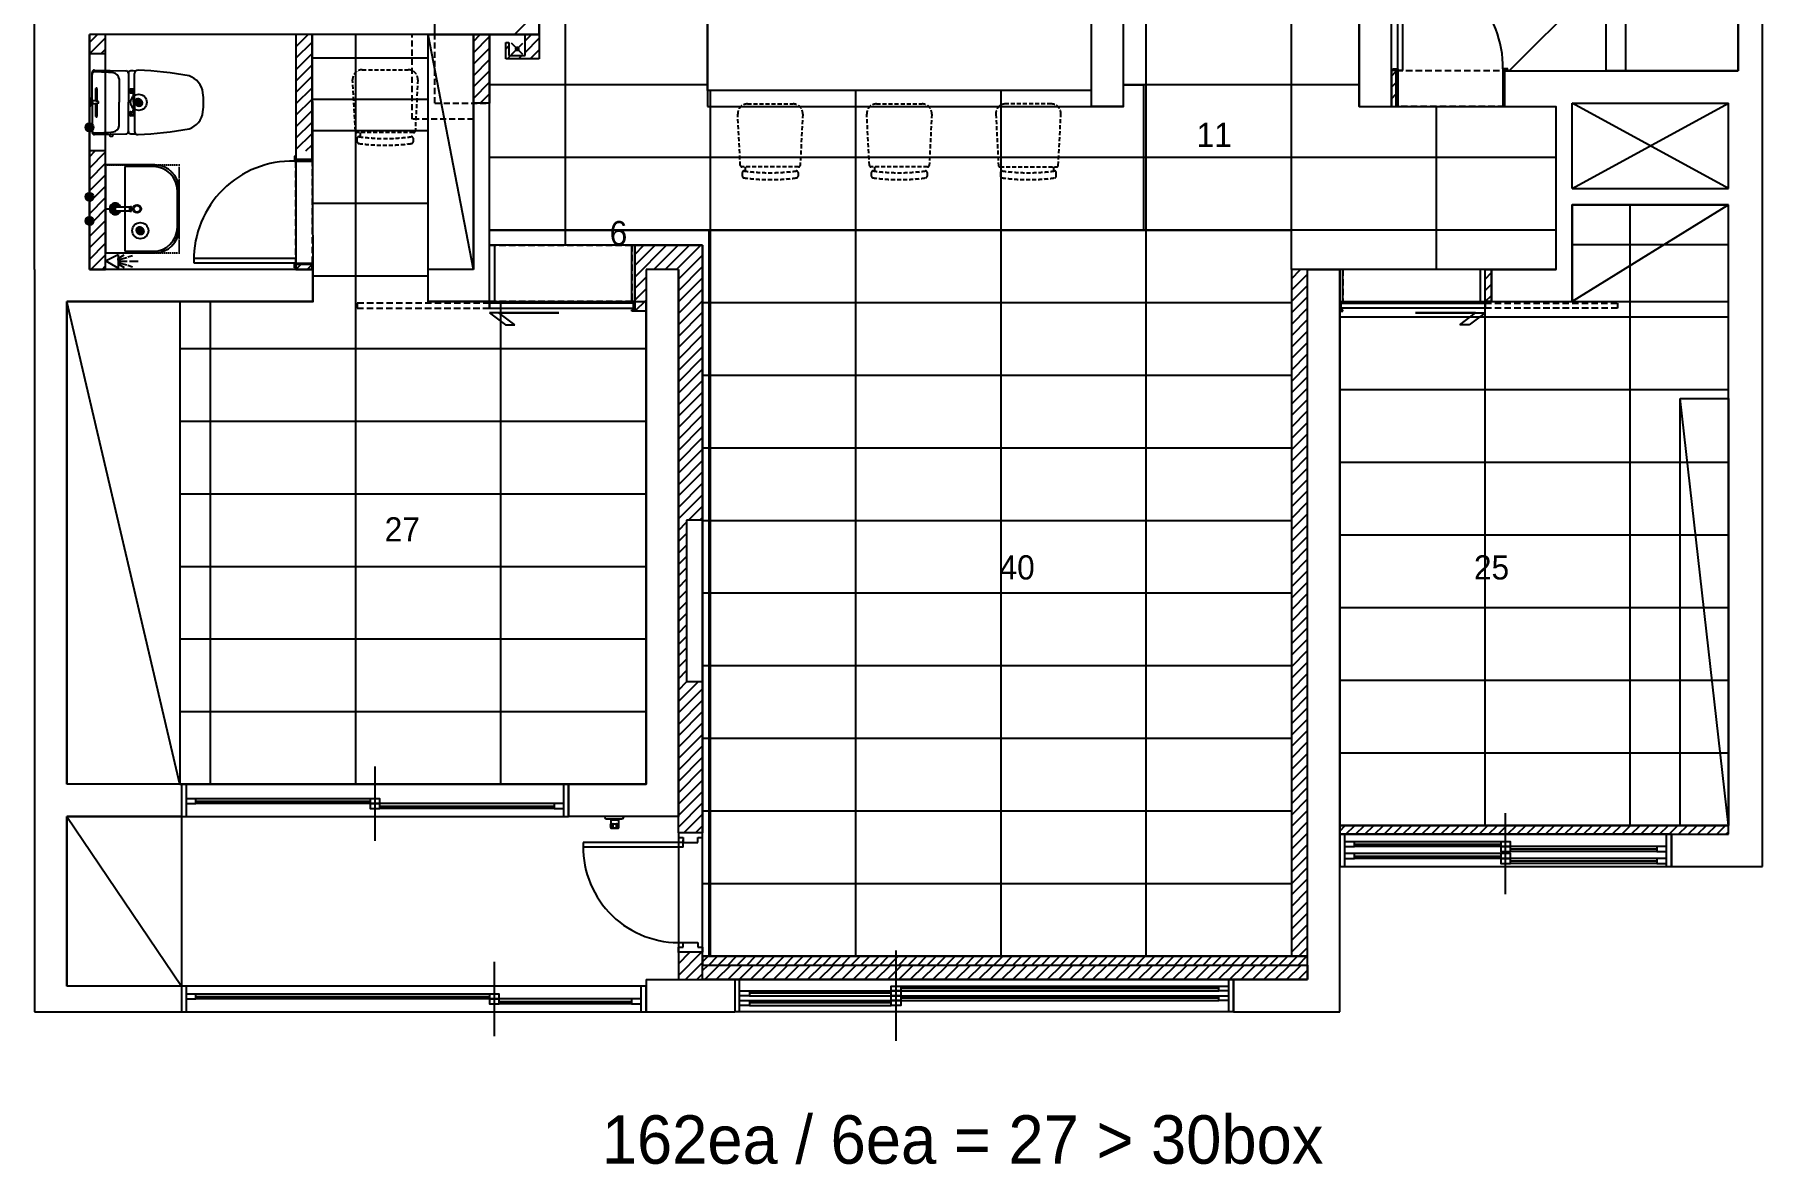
# Model space of a CAD drawing. Header units: inches. Extents: x 4374 to 164780, y 597 to 50243.
# Drawn here: x 112306 to 123016, y 19922 to 26922 of the extents above; entities that cross this region are included whole.
import ezdxf
from ezdxf.enums import TextEntityAlignment as Align

# ---------------------------------------------------------------- set-up
doc = ezdxf.new("R2010")
doc.units = ezdxf.units.IN
doc.header["$LTSCALE"] = 50
doc.header["$MEASUREMENT"] = 0
for name, pattern in [('DASHED', [0.75, 0.5, -0.25]), ('DH-HID2', [1.2, 0.8, -0.4]), ('DOT', [0.25, 0, -0.25]), ('HIDDEN', [0.375, 0.25, -0.125])]:
    doc.linetypes.add(name, pattern=pattern)
for name, color, linetype in [('03-WAL NEW', 3, 'Continuous'), ('04_FUR', 6, 'Continuous'), ('06-FUR', 6, 'Continuous'), ('06-LIGHT', 4, 'Continuous'), ('3.기호.계단선', 30, 'Continuous'), ('_LIBR', 4, 'Continuous'), ('BATH', 4, 'Continuous'), ('CO-BATH', 6, 'Continuous'), ('CO-DOOR', 8, 'Continuous'), ('fin', 5, 'Continuous'), ('FUR', 8, 'DASHED'), ('HL', 6, 'HIDDEN'), ('Layer 1', 7, 'Continuous'), ('도면층2', 2, 'Continuous'), ('도면층4', 4, 'Continuous'), ('도면층5', 5, 'Continuous'), ('도면층8', 8, 'Continuous'), ('욕실설비', 3, 'Continuous')]:
    doc.layers.add(name, color=color, linetype=linetype)
doc.styles.add('코레일둥고', font='Korail_Round_Gothic_Medium.ttf')

# ---------------------------------------------------------------- blocks, each defined once
blk = doc.blocks.new('GSTERT')
h = blk.add_hatch()
h.set_pattern_fill('ANSI31', color=8)
h.set_pattern_definition([(45, (-14224.0859, -25740.54319), (-0.08838834765, 0.08838834765), [])])
edge = h.paths.add_edge_path()
edge.add_arc((-45763, -17578), 25, 0, 360)
h = blk.add_hatch()
h.set_pattern_fill('ANSI31', color=8)
h.set_pattern_definition([(45, (-14529.0859, -25895.54319), (-0.08838834765, 0.08838834765), [])])
edge = h.paths.add_edge_path()
edge.add_arc((-46068, -17733), 25, 0, 360)
h = blk.add_hatch()
h.set_pattern_fill('ANSI31', color=8)
h.set_pattern_definition([(45, (-14529.0859, -26325.54319), (-0.08838834765, 0.08838834765), [])])
edge = h.paths.add_edge_path()
edge.add_arc((-46068, -18163), 25, 0, 360)
h = blk.add_hatch()
h.set_pattern_fill('ANSI31', color=8)
h.set_pattern_definition([(45, (-14529.0859, -26475.54319), (-0.08838834765, 0.08838834765), [])])
edge = h.paths.add_edge_path()
edge.add_arc((-46068, -18313), 25, 0, 360)
h = blk.add_hatch()
h.set_pattern_fill('ANSI31', color=8)
h.set_pattern_definition([(45, (-14214.0859, -26535.54319), (-0.08838834765, 0.08838834765), [])])
edge = h.paths.add_edge_path()
edge.add_arc((-45753, -18373), 25, 0, 360)
at = {"layer": '06-LIGHT'}
h = blk.add_hatch(color=8, dxfattribs=at)
h.dxf.hatch_style = 1
edge = h.paths.add_edge_path()
edge.add_arc((-43417, -17247), 15.6, 315, 675)
at = {"color": 8, "linetype": 'Continuous'}
for p, q in [((-43382, -17282), (-43452, -17211)), ((-43452, -17282), (-43382, -17211))]:
    blk.add_line(p, q, dxfattribs=at)
at = {"color": 8}
blk.add_line((-45968, -18238), (-45903, -18238), dxfattribs=at)
for centre, radius in [((-45763, -17578), 50), ((-46068, -17733), 25), ((-46068, -18163), 25), ((-46068, -18313), 25), ((-45753, -18373), 50)]:
    blk.add_circle(centre, radius, dxfattribs=at)
at = {"layer": '03-WAL NEW', "color": 8}
for p, q in [((-36668, -17383), (-36668, -15973)), ((-36548, -15973), (-36548, -17383)), ((-35848, -15973), (-35848, -17383)), ((-36668, -16783), (-37268, -17383)), ((-43928, -17158), (-43928, -16953)), ((-43280, -16953), (-43280, -17158)), ((-45968, -17158), (-46068, -17158)), ((-46068, -17158), (-46068, -18613)), ((-45968, -18613), (-45968, -17158)), ((-44788, -17158), (-44788, -17933)), ((-44688, -17158), (-44788, -17158)), ((-44688, -17933), (-44688, -17158)), ((-43280, -17158), (-43928, -17158)), ((-43688, -17583), (-43688, -17158)), ((-43688, -17158), (-43588, -17158)), ((-43588, -17158), (-43588, -17583)), ((-43488, -17308), (-43488, -17208)), ((-43488, -17208), (-43468, -17208)), ((-43468, -17208), (-43468, -17288)), ((-43368, -17288), (-43368, -17158)), ((-43368, -17158), (-43280, -17158)), ((-43280, -17158), (-43280, -17308)), ((-45968, -17278), (-46068, -17278)), ((-43280, -17308), (-43488, -17308)), ((-43468, -17288), (-43368, -17288)), ((-37968, -17380), (-37998, -17380)), ((-37998, -17380), (-37998, -17603)), ((-37968, -17603), (-37968, -17380)), ((-35848, -17383), (-36668, -17383)), ((-43588, -17583), (-43688, -17583)), ((-37998, -17603), (-37968, -17603)), ((-45968, -17878), (-46068, -17878)), ((-44788, -17933), (-44688, -17933)), ((-42688, -18873), (-42688, -18463)), ((-42688, -18463), (-42268, -18463)), ((-42268, -18463), (-42268, -22103)), ((-46068, -18613), (-45968, -18613)), ((-44688, -18583), (-44788, -18583)), ((-44788, -18583), (-44788, -18613)), ((-44788, -18613), (-44688, -18613)), ((-44688, -18613), (-44688, -18583)), ((-42418, -18613), (-42618, -18613)), ((-42618, -18613), (-42618, -18873)), ((-42418, -22103), (-42418, -18613)), ((-38518, -18613), (-38618, -18613)), ((-38618, -18613), (-38618, -22868)), ((-38518, -22868), (-38518, -18613)), ((-37418, -18613), (-37378, -18613)), ((-37418, -18813), (-37418, -18613)), ((-37378, -18613), (-37378, -18813)), ((-37378, -18813), (-37418, -18813)), ((-42618, -18873), (-42688, -18873)), ((-42268, -20166), (-42368, -20166)), ((-42368, -20166), (-42368, -21166)), ((-42268, -21166), (-42268, -20166)), ((-42368, -21166), (-42268, -21166)), ((-35908, -22058), (-38318, -22058)), ((-38318, -22058), (-38318, -22113)), ((-35908, -22113), (-35908, -22058)), ((-42268, -22103), (-42418, -22103)), ((-38318, -22113), (-35908, -22113)), ((-42268, -22843), (-42418, -22843)), ((-42418, -22843), (-42418, -23013)), ((-42268, -23013), (-42268, -22843)), ((-38518, -22868), (-42268, -22868)), ((-42268, -22868), (-42268, -22923)), ((-38618, -22868), (-38518, -22868)), ((-38518, -22923), (-38518, -22868)), ((-42418, -23013), (-42268, -23013)), ((-42268, -22923), (-38518, -22923)), ((-42268, -22923), (-38518, -22923)), ((-42268, -23013), (-42268, -22923)), ((-38518, -23013), (-42268, -23013)), ((-38518, -22923), (-38518, -23013))]:
    blk.add_line(p, q, dxfattribs=at)
at = {"layer": '03-WAL NEW', "color": 8, "linetype": 'Continuous'}
for p, q in [((-43434, -17158), (-43280, -17005)), ((-46068, -17207), (-46019, -17158)), ((-46068, -17278), (-45968, -17178)), ((-44788, -17163), (-44783, -17158)), ((-44788, -17234), (-44713, -17158)), ((-44788, -17305), (-44688, -17205)), ((-43688, -17201), (-43646, -17158)), ((-43688, -17271), (-43588, -17171)), ((-43688, -17342), (-43588, -17242)), ((-43488, -17248), (-43468, -17228)), ((-43368, -17198), (-43328, -17158)), ((-43368, -17269), (-43280, -17181)), ((-45998, -17278), (-45968, -17249)), ((-44788, -17376), (-44688, -17276)), ((-44788, -17446), (-44688, -17346)), ((-43688, -17413), (-43588, -17313)), ((-43478, -17308), (-43458, -17288)), ((-43408, -17308), (-43388, -17288)), ((-43337, -17308), (-43280, -17252)), ((-44788, -17517), (-44688, -17417)), ((-43688, -17483), (-43588, -17383)), ((-43688, -17554), (-43588, -17454)), ((-37998, -17415), (-37968, -17385)), ((-37998, -17485), (-37968, -17455)), ((-44788, -17588), (-44688, -17488)), ((-44788, -17658), (-44688, -17558)), ((-43647, -17583), (-43588, -17525)), ((-37998, -17556), (-37968, -17526)), ((-44788, -17729), (-44688, -17629)), ((-37975, -17603), (-37968, -17597)), ((-44788, -17800), (-44688, -17700)), ((-44788, -17871), (-44688, -17771)), ((-46068, -17915), (-46032, -17878)), ((-46068, -17985), (-45968, -17885)), ((-44726, -17878), (-44688, -17841)), ((-46068, -18056), (-45968, -17956)), ((-46068, -18127), (-45968, -18027)), ((-46047, -18176), (-45968, -18097)), ((-46068, -18268), (-45968, -18168)), ((-46068, -18197), (-46056, -18185)), ((-46068, -18410), (-45968, -18310)), ((-46043, -18314), (-45968, -18239)), ((-46068, -18339), (-46068, -18338)), ((-46068, -18480), (-45968, -18380)), ((-46068, -18551), (-45968, -18451)), ((-46060, -18613), (-45968, -18522)), ((-42688, -18520), (-42632, -18463)), ((-42688, -18590), (-42561, -18463)), ((-42688, -18661), (-42491, -18463)), ((-42570, -18613), (-42420, -18463)), ((-42499, -18613), (-42349, -18463)), ((-42429, -18613), (-42279, -18463)), ((-42418, -18674), (-42268, -18524)), ((-45989, -18613), (-45968, -18592)), ((-44788, -18613), (-44759, -18583)), ((-44718, -18613), (-44688, -18583)), ((-42418, -18745), (-42268, -18595)), ((-38618, -18671), (-38561, -18613)), ((-37418, -18673), (-37378, -18633)), ((-42688, -18732), (-42618, -18662)), ((-42688, -18803), (-42618, -18733)), ((-42418, -18815), (-42268, -18665)), ((-42418, -18886), (-42268, -18736)), ((-38618, -18742), (-38518, -18642)), ((-38618, -18812), (-38518, -18712)), ((-37418, -18744), (-37378, -18704)), ((-42688, -18873), (-42618, -18803)), ((-42418, -18957), (-42268, -18807)), ((-38618, -18883), (-38518, -18783)), ((-37417, -18813), (-37378, -18774)), ((-42418, -19028), (-42268, -18878)), ((-42418, -19098), (-42268, -18948)), ((-38618, -18954), (-38518, -18854)), ((-38618, -19024), (-38518, -18924)), ((-42418, -19169), (-42268, -19019)), ((-38618, -19095), (-38518, -18995)), ((-42418, -19240), (-42268, -19090)), ((-42418, -19310), (-42268, -19160)), ((-38618, -19166), (-38518, -19066)), ((-38618, -19237), (-38518, -19137)), ((-42418, -19381), (-42268, -19231)), ((-38618, -19307), (-38518, -19207)), ((-42418, -19452), (-42268, -19302)), ((-42418, -19523), (-42268, -19373)), ((-38618, -19378), (-38518, -19278)), ((-38618, -19449), (-38518, -19349)), ((-42418, -19593), (-42268, -19443)), ((-38618, -19519), (-38518, -19419)), ((-38618, -19590), (-38518, -19490)), ((-42418, -19664), (-42268, -19514)), ((-42418, -19735), (-42268, -19585)), ((-38618, -19661), (-38518, -19561)), ((-42418, -19805), (-42268, -19655)), ((-38618, -19732), (-38518, -19632)), ((-38618, -19802), (-38518, -19702)), ((-42418, -19876), (-42268, -19726)), ((-42418, -19947), (-42268, -19797)), ((-38618, -19873), (-38518, -19773)), ((-42418, -20017), (-42268, -19867)), ((-38618, -19944), (-38518, -19844)), ((-38618, -20014), (-38518, -19914)), ((-42418, -20088), (-42268, -19938)), ((-42418, -20159), (-42268, -20009)), ((-38618, -20085), (-38518, -19985)), ((-42355, -20166), (-42268, -20080)), ((-38618, -20156), (-38518, -20056)), ((-38618, -20227), (-38518, -20127)), ((-42418, -20230), (-42368, -20180)), ((-42284, -20166), (-42268, -20150)), ((-38618, -20297), (-38518, -20197)), ((-42418, -20300), (-42368, -20250)), ((-42418, -20371), (-42368, -20321)), ((-38618, -20368), (-38518, -20268)), ((-38618, -20439), (-38518, -20339)), ((-42418, -20442), (-42368, -20392)), ((-38618, -20509), (-38518, -20409)), ((-42418, -20512), (-42368, -20462)), ((-42418, -20583), (-42368, -20533)), ((-38618, -20580), (-38518, -20480)), ((-38618, -20651), (-38518, -20551)), ((-42418, -20654), (-42368, -20604)), ((-38618, -20722), (-38518, -20622)), ((-42418, -20725), (-42368, -20675)), ((-42418, -20795), (-42368, -20745)), ((-38618, -20792), (-38518, -20692)), ((-38618, -20863), (-38518, -20763)), ((-42418, -20866), (-42368, -20816)), ((-38618, -20934), (-38518, -20834)), ((-42418, -20937), (-42368, -20887)), ((-42418, -21007), (-42368, -20957)), ((-38618, -21004), (-38518, -20904)), ((-38618, -21075), (-38518, -20975)), ((-42418, -21078), (-42368, -21028)), ((-38618, -21146), (-38518, -21046)), ((-42418, -21149), (-42368, -21099)), ((-42418, -21220), (-42365, -21166)), ((-42418, -21290), (-42294, -21166)), ((-38618, -21217), (-38518, -21117)), ((-38618, -21287), (-38518, -21187)), ((-42418, -21361), (-42268, -21211)), ((-42418, -21432), (-42268, -21282)), ((-38618, -21358), (-38518, -21258)), ((-42418, -21502), (-42268, -21352)), ((-38618, -21429), (-38518, -21329)), ((-38618, -21499), (-38518, -21399)), ((-42418, -21573), (-42268, -21423)), ((-42418, -21644), (-42268, -21494)), ((-38618, -21570), (-38518, -21470)), ((-42418, -21715), (-42268, -21565)), ((-38618, -21641), (-38518, -21541)), ((-38618, -21712), (-38518, -21612)), ((-42418, -21785), (-42268, -21635)), ((-42418, -21856), (-42268, -21706)), ((-38618, -21782), (-38518, -21682)), ((-42418, -21927), (-42268, -21777)), ((-42418, -21997), (-42268, -21847)), ((-38618, -21853), (-38518, -21753)), ((-38618, -21924), (-38518, -21824)), ((-42418, -22068), (-42268, -21918)), ((-38618, -21994), (-38518, -21894)), ((-42383, -22103), (-42268, -21989)), ((-42312, -22103), (-42268, -22060)), ((-38618, -22065), (-38518, -21965)), ((-38618, -22136), (-38518, -22036)), ((-38318, -22093), (-38284, -22058)), ((-38280, -22113), (-38225, -22058)), ((-38221, -22113), (-38166, -22058)), ((-38162, -22113), (-38107, -22058)), ((-38103, -22113), (-38048, -22058)), ((-38044, -22113), (-37989, -22058)), ((-37986, -22113), (-37931, -22058)), ((-37927, -22113), (-37872, -22058)), ((-37868, -22113), (-37813, -22058)), ((-37809, -22113), (-37754, -22058)), ((-37750, -22113), (-37695, -22058)), ((-37691, -22113), (-37636, -22058)), ((-37632, -22113), (-37577, -22058)), ((-37573, -22113), (-37518, -22058)), ((-37514, -22113), (-37459, -22058)), ((-37455, -22113), (-37400, -22058)), ((-37396, -22113), (-37341, -22058)), ((-37337, -22113), (-37282, -22058)), ((-37278, -22113), (-37223, -22058)), ((-37220, -22113), (-37165, -22058)), ((-37161, -22113), (-37106, -22058)), ((-37102, -22113), (-37047, -22058)), ((-37043, -22113), (-36988, -22058)), ((-36984, -22113), (-36929, -22058)), ((-36925, -22113), (-36870, -22058)), ((-36866, -22113), (-36811, -22058)), ((-36807, -22113), (-36752, -22058)), ((-36748, -22113), (-36693, -22058)), ((-36689, -22113), (-36634, -22058)), ((-36630, -22113), (-36575, -22058)), ((-36571, -22113), (-36516, -22058)), ((-36512, -22113), (-36457, -22058)), ((-36453, -22113), (-36398, -22058)), ((-36395, -22113), (-36340, -22058)), ((-36336, -22113), (-36281, -22058)), ((-36277, -22113), (-36222, -22058)), ((-36218, -22113), (-36163, -22058)), ((-36159, -22113), (-36104, -22058)), ((-36100, -22113), (-36045, -22058)), ((-36041, -22113), (-35986, -22058)), ((-35982, -22113), (-35927, -22058)), ((-38618, -22206), (-38518, -22106)), ((-35923, -22113), (-35908, -22099)), ((-38618, -22277), (-38518, -22177)), ((-38618, -22348), (-38518, -22248)), ((-38618, -22419), (-38518, -22319)), ((-38618, -22489), (-38518, -22389)), ((-38618, -22560), (-38518, -22460)), ((-38618, -22631), (-38518, -22531)), ((-38618, -22701), (-38518, -22601)), ((-38618, -22772), (-38518, -22672)), ((-38618, -22843), (-38518, -22743)), ((-42418, -22845), (-42417, -22843)), ((-42418, -22916), (-42346, -22843)), ((-42418, -22987), (-42275, -22843)), ((-42374, -23013), (-42268, -22907)), ((-42268, -22903), (-42234, -22868)), ((-42230, -22923), (-42175, -22868)), ((-42171, -22923), (-42116, -22868)), ((-42112, -22923), (-42057, -22868)), ((-42053, -22923), (-41998, -22868)), ((-41994, -22923), (-41939, -22868)), ((-41936, -22923), (-41881, -22868)), ((-41877, -22923), (-41822, -22868)), ((-41818, -22923), (-41763, -22868)), ((-41759, -22923), (-41704, -22868)), ((-41700, -22923), (-41645, -22868)), ((-41641, -22923), (-41586, -22868)), ((-41582, -22923), (-41527, -22868)), ((-41523, -22923), (-41468, -22868)), ((-41464, -22923), (-41409, -22868)), ((-41405, -22923), (-41350, -22868)), ((-41346, -22923), (-41291, -22868)), ((-41287, -22923), (-41232, -22868)), ((-41228, -22923), (-41173, -22868)), ((-41170, -22923), (-41115, -22868)), ((-41111, -22923), (-41056, -22868)), ((-41052, -22923), (-40997, -22868)), ((-40993, -22923), (-40938, -22868)), ((-40934, -22923), (-40879, -22868)), ((-40875, -22923), (-40820, -22868)), ((-40816, -22923), (-40761, -22868)), ((-40757, -22923), (-40702, -22868)), ((-40698, -22923), (-40643, -22868)), ((-40639, -22923), (-40584, -22868)), ((-40580, -22923), (-40525, -22868)), ((-40521, -22923), (-40466, -22868)), ((-40462, -22923), (-40407, -22868)), ((-40403, -22923), (-40348, -22868)), ((-40345, -22923), (-40290, -22868)), ((-40286, -22923), (-40231, -22868)), ((-40227, -22923), (-40172, -22868)), ((-40168, -22923), (-40113, -22868)), ((-40109, -22923), (-40054, -22868)), ((-40050, -22923), (-39995, -22868)), ((-39991, -22923), (-39936, -22868)), ((-39932, -22923), (-39877, -22868)), ((-39873, -22923), (-39818, -22868)), ((-39814, -22923), (-39759, -22868)), ((-39755, -22923), (-39700, -22868)), ((-39696, -22923), (-39641, -22868)), ((-39637, -22923), (-39582, -22868)), ((-39579, -22923), (-39524, -22868)), ((-39520, -22923), (-39465, -22868)), ((-39461, -22923), (-39406, -22868)), ((-39402, -22923), (-39347, -22868)), ((-39343, -22923), (-39288, -22868)), ((-39284, -22923), (-39229, -22868)), ((-39225, -22923), (-39170, -22868)), ((-39166, -22923), (-39111, -22868)), ((-39107, -22923), (-39052, -22868)), ((-39048, -22923), (-38993, -22868)), ((-38989, -22923), (-38934, -22868)), ((-38930, -22923), (-38875, -22868)), ((-38871, -22923), (-38816, -22868)), ((-38813, -22923), (-38758, -22868)), ((-38754, -22923), (-38699, -22868)), ((-38695, -22923), (-38640, -22868)), ((-38636, -22923), (-38581, -22868)), ((-38577, -22923), (-38522, -22868)), ((-38573, -22868), (-38518, -22814)), ((-42304, -23013), (-42268, -22978)), ((-42268, -22957), (-42234, -22923)), ((-42254, -23013), (-42164, -22923)), ((-42183, -23013), (-42093, -22923)), ((-42112, -23013), (-42022, -22923)), ((-42042, -23013), (-41952, -22923)), ((-41971, -23013), (-41881, -22923)), ((-41900, -23013), (-41810, -22923)), ((-41829, -23013), (-41739, -22923)), ((-41759, -23013), (-41669, -22923)), ((-41688, -23013), (-41598, -22923)), ((-41617, -23013), (-41527, -22923)), ((-41547, -23013), (-41457, -22923)), ((-41476, -23013), (-41386, -22923)), ((-41405, -23013), (-41315, -22923)), ((-41335, -23013), (-41245, -22923)), ((-41264, -23013), (-41174, -22923)), ((-41193, -23013), (-41103, -22923)), ((-41122, -23013), (-41032, -22923)), ((-41052, -23013), (-40962, -22923)), ((-40981, -23013), (-40891, -22923)), ((-40910, -23013), (-40820, -22923)), ((-40840, -23013), (-40750, -22923)), ((-40769, -23013), (-40679, -22923)), ((-40698, -23013), (-40608, -22923)), ((-40627, -23013), (-40537, -22923)), ((-40557, -23013), (-40467, -22923)), ((-40486, -23013), (-40396, -22923)), ((-40415, -23013), (-40325, -22923)), ((-40345, -23013), (-40255, -22923)), ((-40274, -23013), (-40184, -22923)), ((-40203, -23013), (-40113, -22923)), ((-40132, -23013), (-40042, -22923)), ((-40062, -23013), (-39972, -22923)), ((-39991, -23013), (-39901, -22923)), ((-39920, -23013), (-39830, -22923)), ((-39850, -23013), (-39760, -22923)), ((-39779, -23013), (-39689, -22923)), ((-39708, -23013), (-39618, -22923)), ((-39637, -23013), (-39547, -22923)), ((-39567, -23013), (-39477, -22923)), ((-39496, -23013), (-39406, -22923)), ((-39425, -23013), (-39335, -22923)), ((-39355, -23013), (-39265, -22923)), ((-39284, -23013), (-39194, -22923)), ((-39213, -23013), (-39123, -22923)), ((-39142, -23013), (-39052, -22923)), ((-39072, -23013), (-38982, -22923)), ((-39001, -23013), (-38911, -22923)), ((-38930, -23013), (-38840, -22923)), ((-38860, -23013), (-38770, -22923)), ((-38789, -23013), (-38699, -22923)), ((-38718, -23013), (-38628, -22923)), ((-38648, -23013), (-38558, -22923)), ((-38577, -23013), (-38518, -22955))]:
    blk.add_line(p, q, dxfattribs=at)
at = {"layer": '04_FUR', "color": 8}
blk.add_line((-42238, -17503), (-39858, -17503), dxfattribs=at)
at = {"layer": '06-FUR', "color": 8}
for p, q in [((-39858, -17603), (-39858, -15033)), ((-42238, -16803), (-42238, -17603)), ((-43968, -17158), (-44688, -17158)), ((-44688, -17158), (-44688, -17558)), ((-43968, -17558), (-43968, -17158)), ((-43968, -18613), (-43968, -17158)), ((-43968, -17158), (-43688, -17158)), ((-43688, -18613), (-43968, -17158)), ((-43688, -17158), (-43688, -18613)), ((-44688, -17558), (-43968, -17558)), ((-42238, -17603), (-39858, -17603)), ((-35908, -18213), (-36878, -18213)), ((-36878, -18213), (-36878, -18813)), ((-35908, -18213), (-36878, -18813)), ((-35908, -18813), (-35908, -18213)), ((-43688, -18613), (-43968, -18613)), ((-46208, -21803), (-46208, -18813)), ((-46208, -18813), (-45508, -18813)), ((-45508, -21803), (-46208, -18813)), ((-45508, -18813), (-45508, -21803)), ((-36878, -18813), (-35908, -18813)), ((-36208, -22058), (-36208, -19413)), ((-36208, -19413), (-35908, -19413)), ((-35908, -22058), (-36208, -19413)), ((-35908, -19413), (-35908, -22058)), ((-45508, -21803), (-46208, -21803)), ((-46208, -23053), (-46208, -22003)), ((-46208, -22003), (-45498, -22003)), ((-46208, -22003), (-45498, -23053)), ((-45498, -22003), (-45498, -23053)), ((-35908, -22058), (-36208, -22058)), ((-45498, -23053), (-46208, -23053))]:
    blk.add_line(p, q, dxfattribs=at)
at = {"layer": '_LIBR', "color": 8, "linetype": 'Continuous'}
for p, q in [((-37959, -17380), (-37959, -16728)), ((-37929, -16728), (-37929, -17380)), ((-37989, -17380), (-37989, -17371)), ((-37989, -17371), (-37959, -17371)), ((-37959, -17380), (-37989, -17380)), ((-37968, -17380), (-37959, -17380)), ((-37968, -17603), (-37968, -17380)), ((-37959, -17371), (-37959, -17380)), ((-37959, -17380), (-37959, -17603)), ((-37929, -17380), (-37959, -17380)), ((-37277, -17371), (-37307, -17371)), ((-37307, -17371), (-37307, -17380)), ((-37298, -17380), (-37307, -17380)), ((-37307, -17380), (-37307, -17603)), ((-37307, -17380), (-37277, -17380)), ((-37298, -17603), (-37298, -17380)), ((-37277, -17380), (-37277, -17371)), ((-37959, -17603), (-37968, -17603)), ((-37307, -17603), (-37298, -17603)), ((-44788, -17912), (-44797, -17912)), ((-44797, -17912), (-44797, -17942)), ((-44797, -17942), (-44788, -17942)), ((-44788, -17942), (-44788, -17912)), ((-44788, -17933), (-44788, -17942)), ((-44688, -17933), (-44788, -17933)), ((-44788, -17942), (-44688, -17942)), ((-44688, -17942), (-44688, -17933)), ((-45420, -18574), (-45420, -18544)), ((-45420, -18544), (-44788, -18544)), ((-44788, -18574), (-45420, -18574)), ((-44797, -18604), (-44797, -18574)), ((-44797, -18574), (-44788, -18574)), ((-44788, -18604), (-44797, -18604)), ((-44788, -18544), (-44788, -18574)), ((-44788, -18583), (-44788, -18574)), ((-44788, -18574), (-44688, -18574)), ((-44788, -18574), (-44788, -18604)), ((-44688, -18583), (-44788, -18583)), ((-44688, -18574), (-44688, -18583))]:
    blk.add_line(p, q, dxfattribs=at)
for centre, radius, start, end in [((-37937, -17358), 630, 358.7804, 90.6825), ((-44811, -18552), 610, 88.7406, 180.7049)]:
    blk.add_arc(centre, radius, start, end, dxfattribs=at)
at = {"layer": 'BATH', "color": 8}
for p, q in [((-45968, -18561), (-45891, -18521)), ((-45891, -18521), (-45891, -18605)), ((-45884, -18542), (-45854, -18523)), ((-45830, -18536), (-45801, -18528)), ((-45891, -18605), (-45968, -18561)), ((-45887, -18562), (-45834, -18562)), ((-45885, -18552), (-45837, -18539)), ((-45885, -18573), (-45837, -18585)), ((-45884, -18583), (-45854, -18601)), ((-45830, -18588), (-45801, -18597)), ((-45820, -18562), (-45766, -18562))]:
    blk.add_line(p, q, dxfattribs=at)
at = {"layer": 'CO-BATH', "color": 8, "linetype": 'DOT'}
for p, q in [((-45513, -17966), (-45968, -17966)), ((-45968, -17966), (-45968, -18511)), ((-45513, -18511), (-45513, -17966)), ((-45968, -18511), (-45513, -18511))]:
    blk.add_line(p, q, dxfattribs=at)
at = {"layer": 'CO-BATH', "color": 8}
for p, q in [((-45663, -17966), (-45968, -17966)), ((-45968, -17966), (-45968, -18511)), ((-45673, -17976), (-45848, -17976)), ((-45848, -17976), (-45848, -18501)), ((-45523, -18351), (-45523, -18126)), ((-45513, -18361), (-45513, -18116)), ((-45908, -18226), (-45818, -18226)), ((-45908, -18251), (-45818, -18251)), ((-45818, -18225), (-45813, -18225)), ((-45818, -18252), (-45818, -18225)), ((-45818, -18252), (-45813, -18252)), ((-45813, -18224), (-45808, -18224)), ((-45813, -18253), (-45813, -18224)), ((-45813, -18253), (-45808, -18253)), ((-45808, -18253), (-45808, -18224)), ((-45968, -18511), (-45663, -18511)), ((-45848, -18501), (-45673, -18501))]:
    blk.add_line(p, q, dxfattribs=at)
for radius in [25, 20]:
    blk.add_circle((-45773, -18238), radius, dxfattribs=at)
for centre, radius, start, end in [((-45673, -18126), 150, 0, 90), ((-45663, -18116), 150, 0, 90), ((-45908, -18238), 35, 20.9248, 339.0751), ((-45908, -18238), 30, 24.6243, 335.3757), ((-45908, -18238), 25, 30, 330), ((-45908, -18238), 18, 43.9829, 316.017), ((-45908, -18238), 12.5, 90, 270), ((-45673, -18351), 150, 270, 0), ((-45663, -18361), 150, 270, 0)]:
    blk.add_arc(centre, radius, start, end, dxfattribs=at)
at = {"layer": 'CO-DOOR', "color": 8, "linetype": 'DH-HID2'}
for p, q in [((-37968, -17603), (-37968, -17380)), ((-37968, -17380), (-37298, -17380)), ((-37298, -17380), (-37298, -17603)), ((-37298, -17603), (-37968, -17603)), ((-44788, -18583), (-44788, -17933)), ((-44788, -17933), (-44688, -17933)), ((-44688, -17933), (-44688, -18583)), ((-43588, -18813), (-43588, -18463)), ((-43588, -18463), (-42706, -18463)), ((-42706, -18463), (-42706, -18813)), ((-44688, -18583), (-44788, -18583)), ((-37418, -18613), (-38300, -18613)), ((-38300, -18613), (-38300, -18813)), ((-37418, -18813), (-37418, -18613)), ((-43588, -18823), (-44409, -18823)), ((-44409, -18823), (-44409, -18853)), ((-42706, -18813), (-43588, -18813)), ((-43588, -18853), (-43588, -18823)), ((-38300, -18813), (-37418, -18813)), ((-37418, -18823), (-36597, -18823)), ((-37418, -18853), (-37418, -18823)), ((-36597, -18823), (-36597, -18853)), ((-44409, -18853), (-43588, -18853)), ((-36597, -18853), (-37418, -18853))]:
    blk.add_line(p, q, dxfattribs=at)
at = {"layer": 'CO-DOOR', "color": 8}
for p, q in [((-43588, -18813), (-43588, -18463)), ((-43588, -18463), (-43558, -18463)), ((-43558, -18463), (-43558, -18813)), ((-42706, -18813), (-42706, -18463)), ((-42706, -18463), (-42688, -18463)), ((-42688, -18463), (-42688, -18873)), ((-38300, -18613), (-38318, -18613)), ((-38318, -18613), (-38318, -18873)), ((-38300, -18813), (-38300, -18613)), ((-37418, -18613), (-37448, -18613)), ((-37448, -18613), (-37448, -18813)), ((-37418, -18813), (-37418, -18613)), ((-43558, -18813), (-43588, -18813)), ((-42697, -18823), (-43588, -18823)), ((-43588, -18823), (-43588, -18853)), ((-42697, -18813), (-42706, -18813)), ((-42697, -18863), (-42697, -18813)), ((-42697, -18853), (-42697, -18823)), ((-38309, -18863), (-38309, -18813)), ((-38309, -18813), (-38300, -18813)), ((-38309, -18823), (-37418, -18823)), ((-38309, -18853), (-38309, -18823)), ((-37448, -18813), (-37418, -18813)), ((-37418, -18823), (-37418, -18853)), ((-43588, -18853), (-42697, -18853)), ((-43159, -18883), (-43588, -18883)), ((-43588, -18883), (-43490, -18956)), ((-43432, -18956), (-43530, -18883)), ((-43530, -18883), (-43159, -18883)), ((-43490, -18956), (-43432, -18956)), ((-43159, -18883), (-43159, -18883)), ((-42706, -18873), (-42706, -18863)), ((-42706, -18863), (-42697, -18863)), ((-42688, -18873), (-42706, -18873)), ((-38318, -18873), (-38300, -18873)), ((-37418, -18853), (-38309, -18853)), ((-38300, -18863), (-38309, -18863)), ((-38300, -18873), (-38300, -18863)), ((-37848, -18883), (-37418, -18883)), ((-37477, -18883), (-37848, -18883)), ((-37848, -18883), (-37848, -18883)), ((-37575, -18956), (-37477, -18883)), ((-37517, -18956), (-37575, -18956)), ((-37418, -18883), (-37517, -18956))]:
    blk.add_line(p, q, dxfattribs=at)
at = {"layer": 'fin', "color": 8}
for p, q in [((-46052, -17406), (-46052, -17393)), ((-46052, -17570), (-46052, -17406)), ((-46037, -17378), (-45842, -17383)), ((-45885, -17433), (-45885, -17578)), ((-45827, -17398), (-45827, -17578)), ((-45788, -17578), (-45788, -17399)), ((-46052, -17586), (-46052, -17751)), ((-45885, -17724), (-45885, -17578)), ((-45827, -17759), (-45827, -17578)), ((-45788, -17578), (-45788, -17758)), ((-46054, -17734), (-46054, -17722)), ((-46054, -17734), (-46054, -17747)), ((-46052, -17751), (-46052, -17763)), ((-46037, -17778), (-45842, -17774)), ((-42873, -22003), (-42873, -22008)), ((-42863, -22018), (-42768, -22018)), ((-42837, -22026), (-42837, -22048)), ((-42837, -22048), (-42789, -22048)), ((-42837, -22054), (-42822, -22054)), ((-42837, -22060), (-42822, -22060)), ((-42835, -22024), (-42791, -22024)), ((-42830, -22018), (-42830, -22024)), ((-42804, -22054), (-42789, -22054)), ((-42804, -22060), (-42789, -22060)), ((-42796, -22018), (-42796, -22024)), ((-42789, -22026), (-42789, -22048)), ((-42758, -22003), (-42758, -22008)), ((-42837, -22066), (-42822, -22066)), ((-42837, -22072), (-42789, -22072)), ((-42837, -22072), (-42837, -22073)), ((-42835, -22075), (-42791, -22075)), ((-42804, -22066), (-42789, -22066)), ((-42789, -22072), (-42789, -22073))]:
    blk.add_line(p, q, dxfattribs=at)
for centre, radius, start, end in [((-46037, -17393), 15, 88.6349, 180), ((-46036, -17406), 16, 90.6884, 180), ((-46024, -18390), 1000, 84.0563, 90.6884), ((-45925, -17435), 40, 2.4871, 84.0563), ((-45842, -17398), 15, 0, 88.6349), ((-45811, -17399), 15.8, 93.6137, 175.1789), ((-45857, -19583), 2200, 88.037, 88.8426), ((-45768, -17399), 20, 87.6667, 180), ((-45857, -19583), 2206, 79.3919, 87.6667), ((-45490, -17534), 126, 6.5759, 71.7036), ((-45767, -17578), 406, 0, 8.3007), ((-45490, -17623), 126, 288.2964, 353.4241), ((-45767, -17578), 406, 351.6993, 0), ((-46069, -17722), 15, 0, 90), ((-46069, -17747), 15, 270, 0), ((-46036, -17751), 16, 180, 269.3116), ((-46037, -17763), 15, 180, 271.3651), ((-46024, -16767), 1000, 269.3116, 275.9437), ((-45925, -17722), 40, 275.9437, 357.5129), ((-45842, -17759), 15, 271.3651, 0), ((-45811, -17757), 15.8, 184.8211, 266.3863), ((-45857, -15574), 2200, 271.1574, 271.963), ((-45768, -17758), 20, 180, 272.3333), ((-45857, -15574), 2206, 272.3333, 280.6081), ((-42863, -22008), 10, 180, 270), ((-42837, -22051), 3, 90, 270), ((-42837, -22057), 3, 90, 270), ((-42837, -22063), 3, 90, 270), ((-42835, -22026), 2, 90, 180), ((-42822, -22051), 3, 90, 270), ((-42822, -22057), 3, 90, 270), ((-42822, -22063), 3, 90, 270), ((-42804, -22051), 3, 270, 90), ((-42804, -22057), 3, 270, 90), ((-42804, -22063), 3, 270, 90), ((-42791, -22026), 2, 0, 90), ((-42789, -22051), 3, 270, 90), ((-42789, -22057), 3, 270, 90), ((-42789, -22063), 3, 270, 90), ((-42768, -22008), 10, 270, 0), ((-42837, -22069), 3, 90, 270), ((-42835, -22073), 2, 180, 270), ((-42822, -22069), 3, 90, 270), ((-42804, -22069), 3, 270, 90), ((-42791, -22073), 2, 270, 0), ((-42789, -22069), 3, 270, 90)]:
    blk.add_arc(centre, radius, start, end, dxfattribs=at)
at = {"layer": 'FUR', "color": 8}
for p, q in [((-44390, -17766), (-44390, -17791)), ((-42003, -17978), (-42003, -18004)), ((-41203, -17978), (-41203, -18004)), ((-40093, -17978), (-40093, -18004))]:
    blk.add_line(p, q, dxfattribs=at)
for points in [[(-44410, -17766, -0.399285), (-44420, -17756), (-44437, -17439, -0.429301), (-44377, -17376), (-44093, -17376, -0.429301), (-44033, -17439), (-44049, -17756, -0.399285), (-44059, -17766)], [(-42024, -17978, -0.399285), (-42034, -17969), (-42050, -17651, -0.429301), (-41990, -17588), (-41707, -17588, -0.429301), (-41647, -17651), (-41663, -17969, -0.399285), (-41673, -17978)], [(-41224, -17978, -0.399285), (-41234, -17969), (-41250, -17651, -0.429301), (-41190, -17588), (-40907, -17588, -0.429301), (-40847, -17651), (-40863, -17969, -0.399285), (-40873, -17978)], [(-40073, -17978, 0.399285), (-40063, -17969), (-40047, -17651, 0.429301), (-40107, -17588), (-40390, -17588, 0.429301), (-40450, -17651), (-40434, -17969, 0.399285), (-40424, -17978)], [(-44074, -17791, -0.455835), (-44062, -17800), (-44062, -17823, -0.37479), (-44071, -17833, -0.068331), (-44399, -17833, -0.37479), (-44408, -17823), (-44408, -17800, -0.455835), (-44396, -17791, 0.070108)], [(-41687, -18003, -0.455835), (-41676, -18013), (-41676, -18036, -0.37479), (-41685, -18046, -0.068331), (-42012, -18046, -0.37479), (-42021, -18036), (-42021, -18013, -0.455835), (-42010, -18003, 0.070108)], [(-40887, -18003, -0.455835), (-40876, -18013), (-40876, -18036, -0.37479), (-40885, -18046, -0.068331), (-41212, -18046, -0.37479), (-41221, -18036), (-41221, -18013, -0.455835), (-41210, -18003, 0.070108)], [(-40410, -18003, 0.455835), (-40421, -18013), (-40421, -18036, 0.37479), (-40412, -18046, 0.068331), (-40085, -18046, 0.37479), (-40076, -18036), (-40076, -18013, 0.455835), (-40087, -18003, -0.070108)]]:
    blk.add_lwpolyline(points, format="xyb", close=True, dxfattribs=at)
at = {"layer": 'HL', "color": 8, "linetype": 'Continuous'}
for p, q in [((-46059, -17554), (-46069, -17554)), ((-46059, -17602), (-46059, -17554)), ((-46028, -17570), (-46028, -17492)), ((-46021, -17571), (-46021, -17492)), ((-45816, -17500), (-45816, -17516)), ((-45788, -17496), (-45812, -17496)), ((-45812, -17520), (-45797, -17520)), ((-45797, -17520), (-45788, -17520)), ((-45797, -17520), (-45797, -17530)), ((-45795, -17578), (-45795, -17532)), ((-45795, -17532), (-45788, -17532)), ((-46059, -17602), (-46069, -17602)), ((-46054, -17571), (-46059, -17566)), ((-46054, -17585), (-46059, -17591)), ((-46047, -17567), (-46054, -17571)), ((-46054, -17585), (-46054, -17571)), ((-46047, -17590), (-46054, -17585)), ((-46012, -17572), (-46047, -17567)), ((-46047, -17590), (-46047, -17567)), ((-46012, -17584), (-46047, -17590)), ((-46028, -17665), (-46028, -17587)), ((-46021, -17665), (-46021, -17586)), ((-46012, -17584), (-46012, -17572)), ((-45816, -17657), (-45816, -17640)), ((-45812, -17636), (-45797, -17636)), ((-45788, -17661), (-45812, -17661)), ((-45797, -17636), (-45797, -17627)), ((-45797, -17636), (-45788, -17636)), ((-45795, -17578), (-45795, -17625)), ((-45795, -17625), (-45788, -17625)), ((-45942, -17783), (-45942, -17776)), ((-45922, -17783), (-45922, -17776)), ((-45938, -17787), (-45926, -17787))]:
    blk.add_line(p, q, dxfattribs=at)
for centre in [(-45802, -17508), (-45802, -17648)]:
    blk.add_circle(centre, 8, dxfattribs=at)
for centre, radius, start, end in [((-46024, -17492), 3.5, 0, 180), ((-45812, -17500), 4, 90, 180), ((-45812, -17516), 4, 180, 270), ((-45795, -17530), 2, 180, 270), ((-46024, -17665), 3.5, 180, 0), ((-45812, -17640), 4, 90, 180), ((-45812, -17657), 4, 180, 270), ((-45795, -17627), 2, 90, 180), ((-45938, -17783), 4, 180, 270), ((-45926, -17783), 4, 270, 0)]:
    blk.add_arc(centre, radius, start, end, dxfattribs=at)
at = {"layer": 'Layer 1', "color": 8}
blk.add_line((-44788, -17158), (-44788, -18613), dxfattribs=at)
at = {"layer": '도면층2', "color": 8}
for p, q in [((-46408, -18613), (-46408, -12543)), ((-39658, -17603), (-39658, -13013)), ((-39858, -17603), (-39858, -15033)), ((-38198, -17603), (-38198, -15683)), ((-35698, -22313), (-35698, -15683)), ((-37998, -17603), (-37998, -15873)), ((-35848, -17383), (-35848, -15873)), ((-43928, -17158), (-43928, -16953)), ((-43928, -17158), (-46068, -17158)), ((-46068, -18613), (-46068, -17158)), ((-37298, -17383), (-35848, -17383)), ((-37298, -17383), (-37298, -17603)), ((-43688, -18613), (-43688, -17583)), ((-43588, -18813), (-43588, -17583)), ((-39658, -17603), (-39858, -17603)), ((-38198, -17603), (-37998, -17603)), ((-37298, -17603), (-36978, -17603)), ((-36978, -18613), (-36978, -17603)), ((-36878, -18113), (-36878, -17583)), ((-36878, -17583), (-35908, -17583)), ((-35908, -18113), (-35908, -17583)), ((-36878, -18113), (-35908, -18113)), ((-36878, -18813), (-36878, -18213)), ((-36878, -18213), (-35908, -18213)), ((-35908, -22113), (-35908, -18213)), ((-46408, -18613), (-46408, -23213)), ((-44683, -18613), (-46068, -18613)), ((-44683, -18813), (-44683, -18613)), ((-43688, -18613), (-43968, -18613)), ((-43968, -18813), (-43968, -18613)), ((-42618, -18613), (-42618, -21803)), ((-42418, -18613), (-42618, -18613)), ((-42418, -18613), (-42418, -22003)), ((-38518, -23013), (-38518, -18613)), ((-38518, -18613), (-38318, -18613)), ((-38318, -23213), (-38318, -18613)), ((-37378, -18613), (-36978, -18613)), ((-37378, -18813), (-37378, -18613)), ((-44683, -18813), (-46208, -18813)), ((-46208, -18813), (-46208, -21803)), ((-43588, -18813), (-43968, -18813)), ((-37378, -18813), (-36878, -18813)), ((-45498, -21803), (-46208, -21803)), ((-45498, -21803), (-45498, -22003)), ((-45498, -21803), (-45498, -22003)), ((-43098, -21803), (-43098, -22003)), ((-42618, -21803), (-43098, -21803)), ((-43098, -21803), (-43098, -22003)), ((-45498, -22003), (-46208, -22003)), ((-46208, -22003), (-46208, -23053)), ((-42418, -22003), (-43098, -22003)), ((-36263, -22113), (-35908, -22113)), ((-36263, -22113), (-36263, -22313)), ((-36263, -22313), (-35698, -22313)), ((-42618, -23013), (-42068, -23013)), ((-42618, -23013), (-42618, -23213)), ((-42068, -23013), (-42068, -23213)), ((-38978, -23013), (-38518, -23013)), ((-38978, -23013), (-38978, -23213)), ((-45498, -23053), (-46208, -23053)), ((-45498, -23053), (-45498, -23213)), ((-45498, -23053), (-45498, -23213)), ((-46408, -23213), (-45498, -23213)), ((-42618, -23213), (-42068, -23213)), ((-38978, -23213), (-38318, -23213))]:
    blk.add_line(p, q, dxfattribs=at)
at = {"layer": '도면층2', "color": 8, "linetype": 'HIDDEN', "ltscale": 3}
for p, q in [((-43928, -17583), (-43928, -16553)), ((-44068, -17683), (-44068, -17158)), ((-43928, -17583), (-43588, -17583)), ((-43688, -17683), (-44068, -17683))]:
    blk.add_line(p, q, dxfattribs=at)
at = {"layer": '도면층4', "color": 8}
for p, q in [((-44298, -22153), (-44298, -21693)), ((-43098, -21803), (-45498, -21803)), ((-45498, -21803), (-45498, -22003)), ((-45468, -21803), (-45468, -22003)), ((-43128, -22003), (-43128, -21803)), ((-43098, -22003), (-43098, -21803)), ((-45408, -21908), (-44328, -21908)), ((-44268, -21938), (-43188, -21938)), ((-45498, -22003), (-43098, -22003)), ((-37291, -22483), (-37291, -21983)), ((-42388, -22163), (-43009, -22163)), ((-43009, -22163), (-43009, -22193)), ((-42418, -22103), (-42418, -22843)), ((-42418, -22103), (-42418, -22133)), ((-42268, -22103), (-42418, -22103)), ((-42418, -22133), (-42388, -22133)), ((-42388, -22133), (-42388, -22163)), ((-42388, -22193), (-42388, -22148)), ((-42388, -22163), (-42298, -22163)), ((-42298, -22163), (-42298, -22133)), ((-42298, -22133), (-42268, -22133)), ((-42268, -22843), (-42268, -22103)), ((-42268, -22133), (-42268, -22103)), ((-36263, -22113), (-38318, -22113)), ((-38318, -22113), (-38318, -22313)), ((-38288, -22113), (-38288, -22313)), ((-36293, -22313), (-36293, -22113)), ((-36263, -22313), (-36263, -22113)), ((-42388, -22193), (-43009, -22193)), ((-38228, -22174), (-37321, -22174)), ((-38228, -22248), (-37321, -22248)), ((-37261, -22204), (-36353, -22204)), ((-38318, -22313), (-36263, -22313)), ((-37261, -22278), (-36353, -22278)), ((-42388, -22813), (-42388, -22783)), ((-42388, -22783), (-42298, -22783)), ((-42298, -22783), (-42298, -22813)), ((-43558, -23363), (-43558, -22903)), ((-42418, -22843), (-42418, -22813)), ((-42418, -22813), (-42388, -22813)), ((-42268, -22843), (-42418, -22843)), ((-42298, -22813), (-42268, -22813)), ((-42268, -22813), (-42268, -22843)), ((-41068, -23333), (-41068, -22833)), ((-41068, -23393), (-41068, -22893)), ((-42068, -23013), (-38978, -23013)), ((-42068, -23013), (-42068, -23213)), ((-42038, -23213), (-42038, -23013)), ((-39008, -23013), (-39008, -23213)), ((-38978, -23213), (-38978, -23013)), ((-42618, -23053), (-45498, -23053)), ((-45498, -23053), (-45498, -23213)), ((-45468, -23053), (-45468, -23213)), ((-45408, -23118), (-43588, -23118)), ((-42648, -23213), (-42648, -23053)), ((-42618, -23213), (-42618, -23053)), ((-41098, -23098), (-41978, -23098)), ((-39068, -23068), (-41038, -23068)), ((-39068, -23128), (-41038, -23128)), ((-45498, -23213), (-42618, -23213)), ((-43528, -23148), (-42708, -23148)), ((-38978, -23213), (-42068, -23213)), ((-41098, -23158), (-41978, -23158))]:
    blk.add_line(p, q, dxfattribs=at)
for points in [[(-45468, -21893), (-45468, -21923), (-45408, -21923), (-45408, -21893)], [(-44328, -21893), (-44328, -21923), (-44268, -21923), (-44268, -21893)], [(-44328, -21923), (-44328, -21953), (-44268, -21953), (-44268, -21923)], [(-43188, -21923), (-43188, -21953), (-43128, -21953), (-43128, -21923)], [(-38288, -22159), (-38288, -22189), (-38228, -22189), (-38228, -22159)], [(-37321, -22159), (-37321, -22189), (-37261, -22189), (-37261, -22159)], [(-38288, -22233), (-38288, -22263), (-38228, -22263), (-38228, -22233)], [(-37321, -22189), (-37321, -22219), (-37261, -22219), (-37261, -22189)], [(-37321, -22233), (-37321, -22263), (-37261, -22263), (-37261, -22233)], [(-37321, -22263), (-37321, -22293), (-37261, -22293), (-37261, -22263)], [(-36353, -22189), (-36353, -22219), (-36293, -22219), (-36293, -22189)], [(-36353, -22263), (-36353, -22293), (-36293, -22293), (-36293, -22263)], [(-45468, -23103), (-45468, -23133), (-45408, -23133), (-45408, -23103)], [(-43588, -23103), (-43588, -23133), (-43528, -23133), (-43528, -23103)], [(-43588, -23133), (-43588, -23163), (-43528, -23163), (-43528, -23133)], [(-42708, -23133), (-42708, -23163), (-42648, -23163), (-42648, -23133)], [(-41978, -23083), (-41978, -23113), (-42038, -23113), (-42038, -23083)], [(-41038, -23053), (-41038, -23083), (-41098, -23083), (-41098, -23053)], [(-41038, -23083), (-41038, -23113), (-41098, -23113), (-41098, -23083)], [(-41038, -23113), (-41038, -23143), (-41098, -23143), (-41098, -23113)], [(-39008, -23053), (-39008, -23083), (-39068, -23083), (-39068, -23053)], [(-39008, -23113), (-39008, -23143), (-39068, -23143), (-39068, -23113)], [(-41978, -23143), (-41978, -23173), (-42038, -23173), (-42038, -23143)], [(-41038, -23143), (-41038, -23173), (-41098, -23173), (-41098, -23143)]]:
    blk.add_lwpolyline(points, close=True, dxfattribs=at)
at = {"layer": '도면층5', "color": 8}
for p, q in [((-44328, -21893), (-45408, -21893)), ((-44328, -21923), (-45408, -21923)), ((-43188, -21923), (-44268, -21923)), ((-43188, -21953), (-44268, -21953)), ((-37321, -22159), (-38228, -22159)), ((-37321, -22189), (-38228, -22189)), ((-37321, -22233), (-38228, -22233)), ((-37321, -22263), (-38228, -22263)), ((-36353, -22189), (-37261, -22189)), ((-36353, -22219), (-37261, -22219)), ((-36353, -22263), (-37261, -22263)), ((-36353, -22293), (-37261, -22293)), ((-43588, -23103), (-45408, -23103)), ((-43588, -23133), (-45408, -23133)), ((-42708, -23133), (-43528, -23133)), ((-41978, -23083), (-41098, -23083)), ((-41978, -23113), (-41098, -23113)), ((-41038, -23053), (-39068, -23053)), ((-41038, -23083), (-39068, -23083)), ((-41038, -23113), (-39068, -23113)), ((-42708, -23163), (-43528, -23163)), ((-41978, -23143), (-41098, -23143)), ((-41978, -23173), (-41098, -23173)), ((-41038, -23143), (-39068, -23143))]:
    blk.add_line(p, q, dxfattribs=at)
blk.add_arc((-42414, -22189), 595, 179.5925, 272.474, dxfattribs=at)
at = {"layer": '도면층8', "color": 8}
for p, q in [((-36878, -18113), (-35908, -17583)), ((-35908, -18113), (-36878, -17583))]:
    blk.add_line(p, q, dxfattribs=at)
at = {"layer": '욕실설비', "color": 8}
for p, q in [((-45896, -18550), (-45893, -18550)), ((-45895, -18575), (-45893, -18575))]:
    blk.add_line(p, q, dxfattribs=at)

msp = doc.modelspace()

# ---------------------------------------------------------------- hatches: boundary and pattern name
at = {"layer": '03-WAL NEW'}
h = msp.add_hatch(dxfattribs=at)
h.set_pattern_fill('_USER', color=8, scale=900, angle=90, pattern_type=0)
h.set_pattern_definition([(90, (120096.1, 21212), (-900, 6e-14), [])])
h.paths.add_polyline_path([(116446.1, 25617), (115126.1, 25617), (115126.1, 26922), (115434.1, 26922), (115434.1, 28077), (116134.1, 28077), (116134.1, 29767), (115784.1, 29767), (115784.1, 30632.1), (116884.1, 30632.1), (116884.1, 31282), (116988.1, 31282), (116988.1, 28347), (118156.1, 28347), (118156.1, 27177), (116476.1, 27177), (116476.1, 26577), (118856.1, 26577), (118856.1, 26477), (119056.1, 26477), (119056.1, 27137), (120516.1, 27137), (120516.1, 26477), (121736.1, 26477), (121736.1, 25467), (120096.1, 25467), (120096.1, 21212), (116446.1, 21212)])
h = msp.add_hatch(dxfattribs=at)
h.set_pattern_fill('_USER', color=8, scale=450, pattern_type=0)
h.set_pattern_definition([(0, (120096.06, 21211.97), (0, 450), [])])
h.paths.add_polyline_path([(116446.1, 25617), (115126.1, 25617), (115126.1, 26922), (115434.1, 26922), (115434.1, 28077), (116134.1, 28077), (116134.1, 29767), (115784.1, 29767), (115784.1, 30632.1), (116884.1, 30632.1), (116884.1, 31282), (116988.1, 31282), (116988.1, 28347), (118156.1, 28347), (118156.1, 27177), (116476.1, 27177), (116476.1, 26577), (118856.1, 26577), (118856.1, 26477), (119056.1, 26477), (119056.1, 27137), (120516.1, 27137), (120516.1, 26477), (121736.1, 26477), (121736.1, 25467), (120096.1, 25467), (120096.1, 21212), (116446.1, 21212)])
h = msp.add_hatch(dxfattribs=at)
h.set_pattern_fill('_USER', color=8, scale=450, pattern_type=0)
h.set_pattern_definition([(0, (116096.06, 22276.97), (0, 450), [])])
edge = h.paths.add_edge_path()
edge.add_line((114026.1, 26922), (114031.1, 25267))
edge.add_line((114031.1, 25267), (113206.1, 25267))
edge.add_line((113206.1, 25267), (113206.1, 22277))
edge.add_line((113206.1, 22277), (116096.1, 22277))
edge.add_line((116096.1, 22277), (116096.1, 25267))
edge.add_line((116096.1, 25267), (114746.1, 25267))
edge.add_line((114746.1, 25267), (114746.1, 26922))
edge.add_line((114746.1, 26922), (114026.1, 26919.8))
h = msp.add_hatch(dxfattribs=at)
h.set_pattern_fill('_USER', color=8, scale=900, angle=90, pattern_type=0)
h.set_pattern_definition([(90, (116096.1, 22277), (-900, 6e-14), [])])
edge = h.paths.add_edge_path()
edge.add_line((114026.1, 26922), (114031.1, 25267))
edge.add_line((114031.1, 25267), (113206.1, 25267))
edge.add_line((113206.1, 25267), (113206.1, 22277))
edge.add_line((113206.1, 22277), (116096.1, 22277))
edge.add_line((116096.1, 22277), (116096.1, 25267))
edge.add_line((116096.1, 25267), (114746.1, 25267))
edge.add_line((114746.1, 25267), (114746.1, 26922))
edge.add_line((114746.1, 26922), (114026.1, 26919.8))
h = msp.add_hatch(dxfattribs=at)
h.set_pattern_fill('_USER', color=8, scale=900, angle=90, pattern_type=0)
h.set_pattern_definition([(90, (120396.1, 22022), (-900, 6e-14), [])])
h.paths.add_polyline_path([(122806.1, 25867), (121836.1, 25867), (121836.1, 25267), (120396.1, 25267), (120396.1, 22022), (122806.1, 22022)])
h = msp.add_hatch(dxfattribs=at)
h.set_pattern_fill('_USER', color=8, scale=450, pattern_type=0)
h.set_pattern_definition([(0, (120396.06, 22021.97), (0, 450), [])])
h.paths.add_polyline_path([(122806.1, 25867), (121836.1, 25867), (121836.1, 25267), (120396.1, 25267), (120396.1, 22022), (122806.1, 22022)])

# ---------------------------------------------------------------- linework, layer by layer
at = {"layer": '06-FUR'}
msp.add_line((116485.8, 25708.9), (115126.1, 25708.9), dxfattribs=at)
for points in [[(116446.1, 25617), (115126.1, 25617), (115126.1, 26922), (115434.1, 26922), (115434.1, 28077)], [(120516.1, 27137), (120516.1, 26477), (121736.1, 26477), (121736.1, 25467), (120096.1, 25467), (120096.1, 21212), (116446.1, 21212), (116446.1, 25617)], [(116476.1, 27177), (116476.1, 26577), (118856.1, 26577), (118856.1, 26477), (119056.1, 26477), (119056.1, 27137)], [(114026.1, 26922), (114031.1, 25267), (113206.1, 25267), (113206.1, 22277), (116096.1, 22277), (116096.1, 25267), (114746.1, 25267), (114746.1, 26922), (114026.1, 26919.8)], [(119056.1, 26611.5), (119179.2, 26611.5), (119179.2, 25708.9)], [(122806.1, 25867), (121836.1, 25867), (121836.1, 25267), (120396.1, 25267), (120396.1, 22022), (122806.1, 22022), (122806.1, 25867)], [(120096.1, 25467), (120096.1, 25708.9), (116485.8, 25708.9), (116485.8, 21212)]]:
    msp.add_lwpolyline(points, dxfattribs=at)

# ---------------------------------------------------------------- block references
msp.add_blockref('GSTERT', (158714.5, 44080.3), dxfattribs=at)

# ---------------------------------------------------------------- texts
at = {"layer": '3.기호.계단선', "style": '코레일둥고'}
for s, height, p in [('11', 150, (119726.6, 26225.7)), ('6', 150, (115980, 25617)), ('27', 150, (114694.5, 23781.4)), ('40', 150, (118505.4, 23545.9)), ('25', 150, (121446, 23545.9)), ('162ea / 6ea = 27 > 30box', 300, (120295.2, 19926.2))]:
    msp.add_text(s, height=height, dxfattribs=at).set_placement(p, align=Align.RIGHT)

doc.saveas('drawing.dxf')
